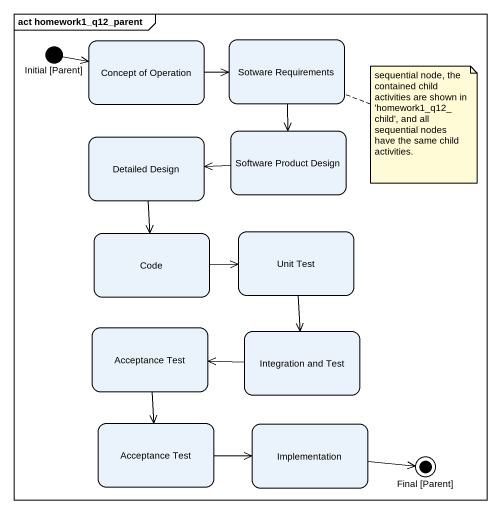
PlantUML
@startuml
mainframe act homework1_q12_parent
hide empty description
state "Sotware Requirements" as Sotware_Requirements
state "Initial [Parent]" as Initial_Parent <<start>>
state "Concept of Operation" as Concept_of_Operation
state "Detailed Design" as Detailed_Design
state "Software Product Design" as Software_Product_Design
state Code
state "Unit Test" as Unit_Test
state "Acceptance Test" as Acceptance_Test
state "Integration and Test" as Integration_and_Test
state "Acceptance Test" as Acceptance_Test_2
state Implementation
state "Final [Parent]" as Final_Parent <<end>>
Sotware_Requirements --> Software_Product_Design
Initial_Parent -right-> Concept_of_Operation
Concept_of_Operation -right-> Sotware_Requirements
Detailed_Design --> Code
Software_Product_Design -left-> Detailed_Design
Code -right-> Unit_Test
Unit_Test --> Integration_and_Test
Acceptance_Test --> Acceptance_Test_2
Integration_and_Test -left-> Acceptance_Test
Acceptance_Test_2 -right-> Implementation
Implementation -right-> Final_Parent
note right of Sotware_Requirements : sequential node, the contained child activities are shown in 'homework1_q12_child', and all sequential nodes have the same child activities.
@enduml
